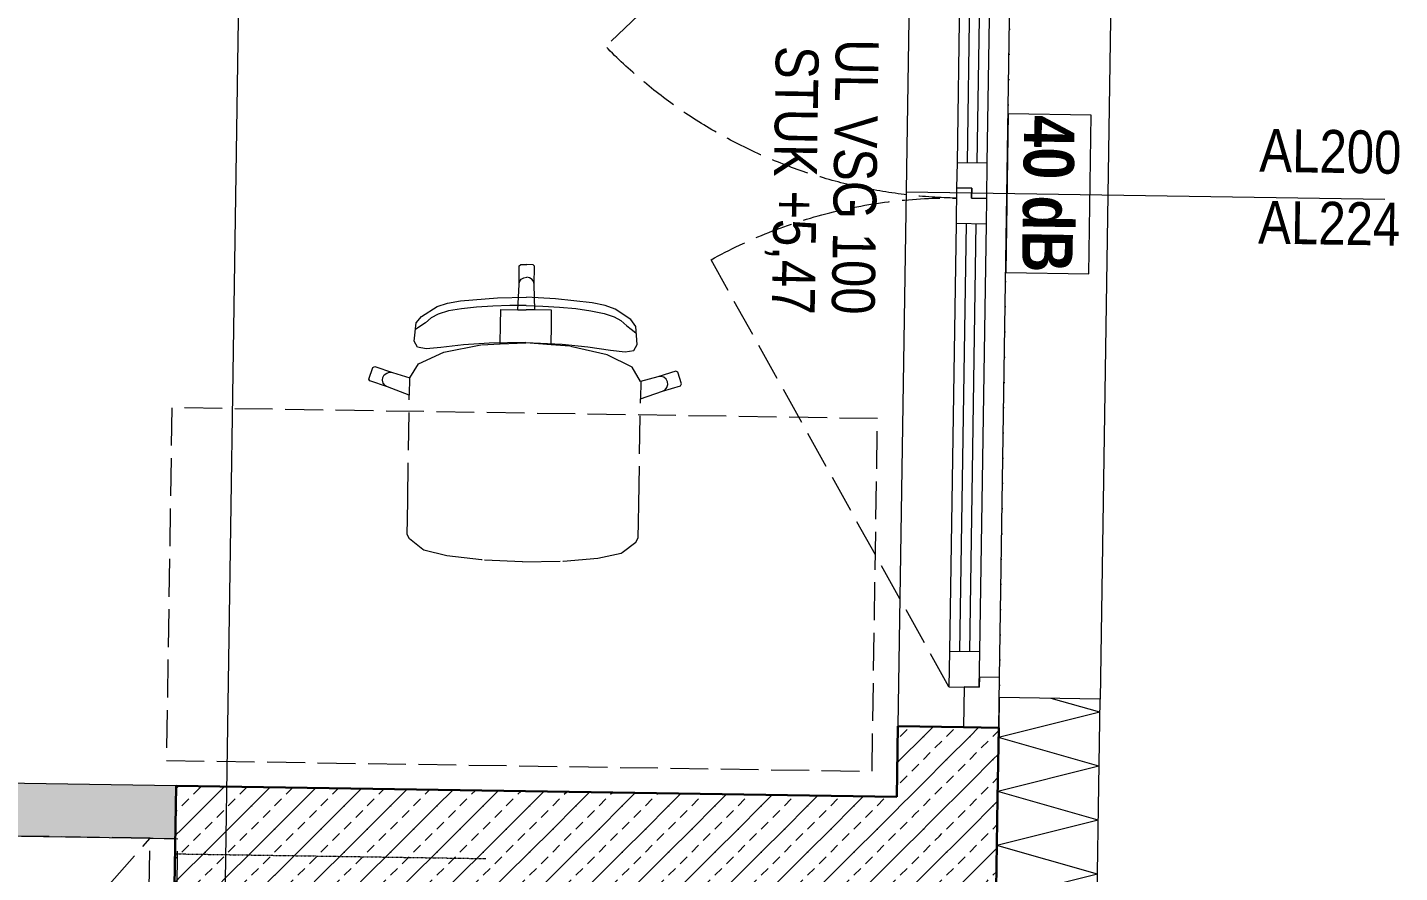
# Model space of a CAD drawing. Header units: metres. Extents: x -16782 to 57285, y -22997 to 18599.
# Drawn here: x 3393 to 6115, y -109 to 1568 of the extents above; entities that cross this region are included whole.
import ezdxf
from ezdxf.enums import TextEntityAlignment as Align

# ---------------------------------------------------------------- set-up
doc = ezdxf.new("R2010")
doc.units = ezdxf.units.M
doc.header["$MEASUREMENT"] = 0
for name, pattern in [('Punktlinie weit', [0.05, 0, -0.05]), ('Strichlinie eng', [0.1, 0.075, -0.025]), ('Strichlinie mittel', [0.15, 0.1, -0.05])]:
    doc.linetypes.add(name, pattern=pattern)
for name, color, linetype in [('110 Wand Aussen', 7, 'Continuous'), ('11__100 Achsraster', 7, 'Continuous'), ('130 Wand Innen', 7, 'Continuous'), ('220 Bodenaufbau', 7, 'Continuous'), ('510 Moeblierung', 7, 'Continuous'), ('530 Küche', 7, 'Continuous'), ('936 Beschriftung PP', 7, 'Continuous'), ('936 Beschriftung PP Schallschutz', 7, 'Continuous')]:
    doc.layers.add(name, color=color, linetype=linetype)
doc.styles.add('ERSTELLTER_STIL_1', font='ARIALN.TTF')
doc.styles.add('ERSTELLTER_STIL_3', font='ARIALNB.TTF')
doc.styles.add('ERSTELLTER_STIL_4', font='arialbd.ttf')
doc.linetypes.add('Grenze Bezirk', pattern='A,0,[2,22HAUS116_408 STG1 _ 1.Stock_IndexB_2026-08-161.Shx,S=0.001587,R=0,X=0,Y=0],-0.25,0', length=0.25)
pattern_1 = [(45, (0, 0), (-0.04596194, 0.04596194), [0.0195, -0.013]), (45, (-0.02298, 0.02298), (-0.04596194, 0.04596194), [0.065, 0])]

# ---------------------------------------------------------------- blocks, each defined once
blk = doc.blocks.new('Decke_3_1', base_point=(-14.8205, 13.5588))
at = {"layer": '220 Bodenaufbau', "color": 7, "linetype": 'Punktlinie weit', "lineweight": 13, "flags": 128}
blk.add_lwpolyline([(-14.8205, 13.5588), (-15.0311, -0.1695), (-7.7603, -0.1697), (-7.7822, -1.5992), (-0.3113, -1.5994), (-0.1084, 11.6329), (1.3215, 11.611), (1.4285, 18.5944), (0.0351, 18.6723), (0.3059, 23.5153), (0.539, 27.6725), (-2.8904, 27.6317), (-14.1975, 28.1491), (-14.5278, 22.2551), (-14.747, 18.3416), (-14.7634, 17.2827), (-10.444, 17.0406), (-10.6425, 13.4947)], close=True, dxfattribs=at)
blk = doc.blocks.new('Küche-Hochschrank[91]_1', base_point=(-0.9675, 11.0413))
at = {"layer": '530 Küche', "color": 8, "linetype": 'Strichlinie eng', "lineweight": 5}
for p, q in [((-0.9675, 11.0413), (-0.3569, 11.732)), ((-0.3676, 11.0321), (-0.9568, 11.7412))]:
    blk.add_line(p, q, dxfattribs=at)
at = {"layer": '530 Küche', "color": 8, "linetype": 'Strichlinie eng', "lineweight": 5, "flags": 128}
blk.add_lwpolyline([(-0.9675, 11.0413), (-0.3676, 11.0321), (-0.3569, 11.732), (-0.9568, 11.7412)], close=True, dxfattribs=at)
blk = doc.blocks.new('Büroarbeitsplatz 27[107]_1', base_point=(-0.3245, 11.8862))
at = {"layer": '510 Moeblierung', "color": 253, "linetype": 'Strichlinie eng', "lineweight": 9, "true_color": 0x9f9f9f}
for p, q in [((0.375, 12.8307), (0.3755, 12.8676)), ((0.3755, 12.8676), (0.3786, 12.8706)), ((0.3786, 12.8706), (0.3907, 12.8704)), ((0.4028, 12.8702), (0.3907, 12.8704)), ((0.4057, 12.8672), (0.4028, 12.8702)), ((0.4052, 12.8303), (0.4057, 12.8672)), ((0.3724, 12.7809), (0.375, 12.8307)), ((0.375, 12.8307), (0.3762, 12.8364)), ((0.3762, 12.8364), (0.3796, 12.8412)), ((0.3796, 12.8412), (0.3845, 12.8444)), ((0.3845, 12.8444), (0.3903, 12.8455)), ((0.3961, 12.8442), (0.3903, 12.8455)), ((0.4009, 12.8409), (0.3961, 12.8442)), ((0.4041, 12.836), (0.4009, 12.8409)), ((0.4052, 12.8303), (0.4041, 12.836)), ((0.4062, 12.7804), (0.4052, 12.8303)), ((0.2129, 12.7871), (0.2329, 12.7941)), ((0.2329, 12.7941), (0.2589, 12.7985)), ((0.2589, 12.7985), (0.3322, 12.8043)), ((0.3322, 12.8043), (0.3897, 12.8056)), ((0.4471, 12.8026), (0.3897, 12.8056)), ((0.5202, 12.7945), (0.4471, 12.8026)), ((0.546, 12.7893), (0.5202, 12.7945)), ((0.1708, 12.7545), (0.1815, 12.7675)), ((0.1815, 12.7675), (0.2129, 12.7871)), ((0.2143, 12.7723), (0.201, 12.7649)), ((0.2348, 12.7783), (0.2143, 12.7723)), ((0.2608, 12.7828), (0.2348, 12.7783)), ((0.2908, 12.7861), (0.2608, 12.7828)), ((0.3233, 12.7881), (0.2908, 12.7861)), ((0.3567, 12.7891), (0.3233, 12.7881)), ((0.3385, 12.7515), (0.339, 12.7814)), ((0.339, 12.7814), (0.3724, 12.7809)), ((0.3894, 12.789), (0.3567, 12.7891)), ((0.3724, 12.7809), (0.3893, 12.7806)), ((0.4062, 12.7804), (0.3893, 12.7806)), ((0.3894, 12.789), (0.4221, 12.7881)), ((0.4396, 12.7799), (0.4062, 12.7804)), ((0.4221, 12.7881), (0.4555, 12.7861)), ((0.4392, 12.75), (0.4396, 12.7799)), ((0.4555, 12.7861), (0.4879, 12.7831)), ((0.4879, 12.7831), (0.5178, 12.7789)), ((0.5178, 12.7789), (0.5437, 12.7736)), ((0.5437, 12.7736), (0.5639, 12.767)), ((0.5659, 12.7817), (0.546, 12.7893)), ((0.5639, 12.767), (0.577, 12.7591)), ((0.5966, 12.7612), (0.5659, 12.7817)), ((0.1669, 12.7185), (0.1708, 12.7545)), ((0.1737, 12.7439), (0.1699, 12.7413)), ((0.18, 12.749), (0.1737, 12.7439)), ((0.1892, 12.755), (0.18, 12.749)), ((0.201, 12.7649), (0.1892, 12.755)), ((0.3379, 12.7128), (0.3385, 12.7515)), ((0.4386, 12.7113), (0.4392, 12.75)), ((0.577, 12.7591), (0.5886, 12.7488)), ((0.5886, 12.7488), (0.5975, 12.7425)), ((0.6069, 12.7478), (0.5966, 12.7612)), ((0.5975, 12.7425), (0.6037, 12.7373)), ((0.6097, 12.7117), (0.6069, 12.7478)), ((0.1735, 12.7068), (0.1669, 12.7185)), ((0.316, 12.7147), (0.265, 12.7108)), ((0.3005, 12.711), (0.3379, 12.7128)), ((0.3883, 12.7159), (0.316, 12.7147)), ((0.3379, 12.7128), (0.3883, 12.7152)), ((0.3883, 12.7159), (0.4606, 12.7125)), ((0.4386, 12.7113), (0.3883, 12.7152)), ((0.4606, 12.7125), (0.5114, 12.707)), ((0.6028, 12.7002), (0.6097, 12.7117)), ((0.6037, 12.7373), (0.6074, 12.7346)), ((0.1906, 12.7035), (0.1735, 12.7068)), ((0.1758, 12.6732), (0.2259, 12.6963)), ((0.2196, 12.7057), (0.1906, 12.7035)), ((0.265, 12.7108), (0.2196, 12.7057)), ((0.2259, 12.6963), (0.3005, 12.711)), ((0.4759, 12.7083), (0.4386, 12.7113)), ((0.5501, 12.6913), (0.4759, 12.7083)), ((0.5114, 12.707), (0.5566, 12.7005)), ((0.5994, 12.6667), (0.5501, 12.6913)), ((0.5566, 12.7005), (0.5855, 12.6975)), ((0.5855, 12.6975), (0.6028, 12.7002)), ((0.0772, 12.6433), (0.085, 12.6659)), ((0.085, 12.6659), (0.0888, 12.6678)), ((0.0888, 12.6678), (0.124, 12.6559)), ((0.1581, 12.6457), (0.1758, 12.6732)), ((0.6163, 12.6386), (0.5994, 12.6667)), ((0.6862, 12.6586), (0.6506, 12.6478)), ((0.69, 12.6567), (0.6862, 12.6586)), ((0.079, 12.6395), (0.0772, 12.6433)), ((0.1143, 12.6276), (0.079, 12.6395)), ((0.1041, 12.6408), (0.1049, 12.6465)), ((0.1056, 12.6351), (0.1041, 12.6408)), ((0.1049, 12.6465), (0.1078, 12.6516)), ((0.1092, 12.6305), (0.1056, 12.6351)), ((0.1078, 12.6516), (0.1125, 12.6551)), ((0.1143, 12.6276), (0.1092, 12.6305)), ((0.1125, 12.6551), (0.1182, 12.6566)), ((0.1182, 12.6566), (0.124, 12.6559)), ((0.124, 12.6559), (0.1581, 12.6457)), ((0.1579, 12.6455), (0.1574, 12.6112)), ((0.1579, 12.6455), (0.1581, 12.6457)), ((0.6164, 12.6384), (0.6159, 12.6042)), ((0.6506, 12.6478), (0.6163, 12.6386)), ((0.6164, 12.6384), (0.6163, 12.6386)), ((0.6565, 12.6484), (0.6506, 12.6478)), ((0.6621, 12.6467), (0.6565, 12.6484)), ((0.6595, 12.6192), (0.6951, 12.63)), ((0.6667, 12.643), (0.6621, 12.6467)), ((0.6695, 12.6379), (0.6667, 12.643)), ((0.6684, 12.6265), (0.6701, 12.6321)), ((0.6701, 12.6321), (0.6695, 12.6379)), ((0.6971, 12.6338), (0.69, 12.6567)), ((0.6951, 12.63), (0.6971, 12.6338)), ((0.1574, 12.6112), (0.1143, 12.6276)), ((0.1542, 12.4021), (0.1574, 12.6112)), ((0.6127, 12.3951), (0.6159, 12.6042)), ((0.6159, 12.6042), (0.6595, 12.6192)), ((0.6595, 12.6192), (0.6647, 12.622)), ((0.6647, 12.622), (0.6684, 12.6265)), ((0.1536, 12.366), (0.1542, 12.4021)), ((0.6121, 12.359), (0.6127, 12.3951)), ((0.1532, 12.335), (0.1536, 12.366)), ((0.6117, 12.328), (0.6121, 12.359)), ((0.1576, 12.3263), (0.1532, 12.335)), ((0.1841, 12.3048), (0.1576, 12.3263)), ((0.1862, 12.3039), (0.1841, 12.3048)), ((0.2319, 12.2925), (0.1862, 12.3039)), ((0.5799, 12.2987), (0.607, 12.3195)), ((0.607, 12.3195), (0.6117, 12.328)), ((0.3006, 12.2843), (0.2319, 12.2925)), ((0.3016, 12.2842), (0.3006, 12.2843)), ((0.3816, 12.2805), (0.3016, 12.2842)), ((0.3816, 12.2805), (0.4617, 12.2817)), ((0.4617, 12.2817), (0.4628, 12.2818)), ((0.4628, 12.2818), (0.5316, 12.2879)), ((0.5316, 12.2879), (0.5777, 12.2979)), ((0.5777, 12.2979), (0.5799, 12.2987))]:
    blk.add_line(p, q, dxfattribs=at)
at = {"layer": '510 Moeblierung', "color": 253, "linetype": 'Strichlinie eng', "lineweight": 9, "true_color": 0x9f9f9f, "flags": 128}
blk.add_lwpolyline([(-0.3245, 11.8862), (1.0753, 11.8648), (1.0861, 12.5647), (-0.3138, 12.5862)], close=True, dxfattribs=at)
blk = doc.blocks.new('Einbau Geschirrspüler 02 27[177]_1', base_point=(-0.3676, 11.0321))
at = {"layer": '530 Küche', "color": 8, "linetype": 'Strichlinie eng', "lineweight": 5}
for p, q in [((-0.3676, 11.0321), (-0.3569, 11.7317)), ((-0.3569, 11.7317), (-0.3019, 11.7309)), ((-0.3126, 11.0313), (-0.3019, 11.7309)), ((-0.3676, 11.0321), (-0.3126, 11.0313))]:
    blk.add_line(p, q, dxfattribs=at)
blk = doc.blocks.new('*X462')
at = {"layer": '110 Wand Aussen', "color": 7, "linetype": 'Continuous', "lineweight": 5}
for p, q in [((1.5272, 11.9821), (1.4309, 12.0095)), ((1.5272, 11.9821), (1.3264, 11.9316)), ((1.5255, 11.8749), (1.3264, 11.9316)), ((1.5255, 11.8749), (1.3247, 11.8244)), ((1.5239, 11.7678), (1.3247, 11.8244)), ((1.5239, 11.7678), (1.3231, 11.7173)), ((1.5223, 11.6606), (1.3231, 11.7173)), ((1.5223, 11.6606), (1.3394, 11.6146)), ((1.5206, 11.5534), (1.3543, 11.6007)), ((1.5206, 11.5534), (1.4299, 11.5306))]:
    blk.add_line(p, q, dxfattribs=at)
blk = doc.blocks.new('Kombi-Fenster 2-Fl 27_2')
at = {"layer": '110 Wand Aussen', "color": 7, "linetype": 'Strichlinie eng', "lineweight": 13}
for p, q in [((-0.98, 0.03), (-0.28, 0.73)), ((0.98, 0.03), (0.14, 0.515))]:
    blk.add_line(p, q, dxfattribs=at)
at = {"layer": '110 Wand Aussen', "color": 7, "linetype": 'Continuous', "lineweight": 13}
for p, q in [((-1.06, 0.13), (1.06, 0.13)), ((-0.98, -0.03), (-0.98, 0.03)), ((-0.98, 0.03), (-0.91, 0.03)), ((-0.91, 0.03), (-0.06, 0.03)), ((-0.91, 0.03), (-0.91, -0.03)), ((-0.06, -0.03), (-0.06, 0.03)), ((-0.06, 0.03), (-0.01, 0.03)), ((-0.01, 0.03), (-0.01, 0)), ((-0.01, 0), (-0.01, 0.03)), ((-0.01, 0.03), (0.06, 0.03)), ((0.06, 0.03), (0.91, 0.03)), ((0.06, 0.03), (0.06, -0.03)), ((0.91, -0.03), (0.91, 0.03)), ((0.91, 0.03), (0.98, 0.03)), ((0.98, 0.03), (0.98, -0.03)), ((-1.06, 0), (-0.98, 0)), ((-0.98, 0), (-0.98, -0.03)), ((-0.91, 0.01), (-0.06, 0.01)), ((-0.01, 0), (0.01, 0)), ((0.01, 0), (-0.01, 0)), ((0.01, 0), (0.01, -0.03)), ((0.01, -0.03), (0.01, 0)), ((0.06, 0.01), (0.91, 0.01)), ((0.98, -0.03), (0.98, 0)), ((0.98, 0), (1.06, 0)), ((-0.06, -0.01), (-0.91, -0.01)), ((0.91, -0.01), (0.06, -0.01)), ((-0.98, -0.03), (-0.96, -0.03)), ((-0.91, -0.03), (-0.98, -0.03)), ((-0.96, -0.03), (-0.96, -0.07)), ((-0.06, -0.03), (-0.91, -0.03)), ((0.01, -0.03), (-0.06, -0.03)), ((0.06, -0.03), (0.01, -0.03)), ((0.91, -0.03), (0.06, -0.03)), ((0.98, -0.03), (0.91, -0.03)), ((0.96, -0.07), (0.96, -0.03)), ((0.96, -0.03), (0.98, -0.03)), ((-0.96, -0.07), (-1.06, -0.07)), ((-1, -0.07), (-1.06, -0.07)), ((-1, -0.07), (-1.06, -0.07)), ((-1, -0.27), (-1, -0.07)), ((0.96, -0.07), (-0.96, -0.07)), ((1.06, -0.07), (0.96, -0.07)), ((1, -0.07), (1.06, -0.07)), ((1, -0.07), (1.06, -0.07)), ((1, -0.27), (1, -0.07)), ((-1, -0.27), (1, -0.27))]:
    blk.add_line(p, q, dxfattribs=at)
at = {"layer": '110 Wand Aussen', "color": 7, "linetype": 'Continuous', "lineweight": 30}
for p, q in [((-1.06, 0), (-1.06, 0.13)), ((1.06, 0), (1.06, 0.13)), ((-1.06, -0.07), (-1.06, 0)), ((-1.06, -0.07), (-1.06, 0)), ((1.06, -0.07), (1.06, 0)), ((1.06, -0.07), (1.06, 0))]:
    blk.add_line(p, q, dxfattribs=at)
at = {"layer": '110 Wand Aussen', "color": 7, "linetype": 'Strichlinie eng', "lineweight": 13}
for centre, radius, start, end in [((-0.98, 0.03), 0.99, 0, 45), ((0.98, 0.03), 0.97, 150, 180)]:
    blk.add_arc(centre, radius, start, end, dxfattribs=at)
blk = doc.blocks.new('F Marker 21_9')
at = {"layer": '110 Wand Aussen', "color": 7, "linetype": 'Continuous', "lineweight": 13}
blk.add_line((0, -0.95), (0, 0), dxfattribs=at)
at = {"layer": '110 Wand Aussen', "color": 7, "lineweight": 13, "style": 'ERSTELLTER_STIL_1'}
for tag, rotation, p in [('AC_SillPrefix_STUK', 180, (0.2762, 0.2985)), ('AC_CustomText_7', 180, (0.2762, 0.195)), ('gs_width_select_pref_50_1', 270, (-0.144, -0.6725)), ('gs_width_select_pref_50_0', 270, (0, -0.674))]:
    blk.add_attdef(tag, text='', height=0.085, rotation=rotation, dxfattribs=at).set_placement(p, align=Align.BOTTOM_LEFT)
blk = doc.blocks.new('Wand_14_1', base_point=(1.519, 11.4479))
at = {"layer": '110 Wand Aussen', "linetype": 'Continuous', "lineweight": 0, "true_color": 0x000000}
h = blk.add_hatch(dxfattribs=at)
h.set_pattern_fill('BETON__BEWEHRT_SN46_0001', color=18, style=0, pattern_type=2)
h.set_pattern_definition(pattern_1)
h.paths.add_polyline_path([(1.1267, 11.9542), (1.1246, 11.814), (1.3245, 11.8109), (1.3267, 11.9511), (1.2567, 11.9522)])
at = {"layer": '110 Wand Aussen', "color": 7, "linetype": 'Continuous', "lineweight": 13}
for p, q in [((1.3276, 12.0111), (1.3267, 11.9511)), ((1.5276, 12.008), (1.3276, 12.0111))]:
    blk.add_line(p, q, dxfattribs=at)
at = {"layer": '110 Wand Aussen', "color": 7, "linetype": 'Continuous', "lineweight": 30}
for p, q in [((1.2567, 11.9522), (1.1267, 11.9542)), ((1.3267, 11.9511), (1.2567, 11.9522)), ((1.3245, 11.8109), (1.3267, 11.9511)), ((1.3218, 11.631), (1.3245, 11.8109))]:
    blk.add_line(p, q, dxfattribs=at)
at = {"layer": '110 Wand Aussen', "color": 7, "linetype": 'Continuous', "lineweight": 13, "flags": 128}
blk.add_lwpolyline([(1.519, 11.4479), (1.5276, 12.008)], dxfattribs=at)
at = {"layer": '110 Wand Aussen', "color": 7, "linetype": 'Continuous', "lineweight": 30, "flags": 128}
blk.add_lwpolyline([(1.1267, 11.9542), (1.1246, 11.814)], dxfattribs=at)
at = {"layer": '110 Wand Aussen', "color": 7, "linetype": 'Continuous', "lineweight": 13, "xscale": -1, "rotation": 89.12119309730059}
blk.add_blockref('Kombi-Fenster 2-Fl 27_2', (1.273, 13.012), dxfattribs=at)
at = {"layer": '110 Wand Aussen', "color": 7, "lineweight": 13}
ref = blk.add_blockref('F Marker 21_9', (1.143, 13.014), dxfattribs=dict(at, rotation=89.12119309730059))
ref.add_attrib('gs_width_select_pref_50', 'AL200', dxfattribs={"color": 7, "lineweight": 13, "height": 0.085, "rotation": 359.1212, "style": 'ERSTELLTER_STIL_1'}).set_placement((1.8429, 13.0293), align=Align.BOTTOM_LEFT)
ref.add_attrib('gs_width_select_pref_50_1', 'AL224', dxfattribs={"color": 7, "lineweight": 13, "height": 0.085, "rotation": 359.1212, "style": 'ERSTELLTER_STIL_1'}).set_placement((1.8407, 12.8868), align=Align.BOTTOM_LEFT)
ref.add_attrib('AC_CustomText_7', 'UL VSG 100', dxfattribs={"color": 7, "lineweight": 13, "height": 0.085, "rotation": 269.1212, "style": 'ERSTELLTER_STIL_1'}).set_placement((0.9782, 13.3189), align=Align.BOTTOM_LEFT)
ref.add_attrib('AC_SillPrefix_STUK', 'STUK +5,47', dxfattribs={"color": 7, "lineweight": 13, "height": 0.085, "rotation": 269.1212, "style": 'ERSTELLTER_STIL_1'}).set_placement((0.8592, 13.3052), align=Align.BOTTOM_LEFT)
at = {"layer": '110 Wand Aussen', "color": 7, "lineweight": 30}
blk.add_blockref('*X462', (0, 0), dxfattribs=at)
blk = doc.blocks.new('Wand_51_1', base_point=(-0.3053, 11.8359))
at = {"layer": '130 Wand Innen', "linetype": 'Continuous', "lineweight": 13, "true_color": 0xa7a7a7}
h = blk.add_hatch(dxfattribs=at)
h.set_pattern_fill('GIPSKARTONWAND_0001', color=253, style=0, pattern_type=2)
h.set_pattern_definition([(224.1212, (0, 0), (-0.03480892, 0.03589344), [0.05, 0]), (314.1212, (0, 0), (0.03589344, 0.03480892), [0.05, 0])])
h.paths.add_polyline_path([(-4.0114, 11.7878), (-0.3069, 11.731), (-0.3053, 11.8359), (-4.0098, 11.8928)])
at = {"layer": '130 Wand Innen', "color": 7, "linetype": 'Continuous', "lineweight": 13, "flags": 128}
for points in [[(-0.3053, 11.8359), (-3.4399, 11.884)], [(-0.3053, 11.8359), (-0.3069, 11.731)], [(-4.0114, 11.7878), (-0.3069, 11.731)]]:
    blk.add_lwpolyline(points, dxfattribs=at)
blk = doc.blocks.new('*X1061')
at = {"layer": '110 Wand Aussen', "color": 7, "linetype": 'Continuous', "lineweight": 5}
for p, q in [((0.0902, 11.4698), (0.1355, 11.6292)), ((0.1759, 11.4685), (0.1355, 11.6292)), ((0.1759, 11.4685), (0.2212, 11.6278)), ((0.2617, 11.4672), (0.2212, 11.6278)), ((0.2617, 11.4672), (0.307, 11.6265)), ((0.3474, 11.4659), (0.307, 11.6265)), ((0.3474, 11.4659), (0.3927, 11.6252)), ((0.4331, 11.4646), (0.3927, 11.6252)), ((0.4331, 11.4646), (0.4784, 11.6239)), ((0.5189, 11.4633), (0.4784, 11.6239)), ((0.5189, 11.4633), (0.5642, 11.6226)), ((0.6046, 11.4619), (0.5642, 11.6226)), ((0.6046, 11.4619), (0.6499, 11.6213)), ((0.6903, 11.4606), (0.6499, 11.6213)), ((0.6903, 11.4606), (0.7356, 11.6199)), ((0.7761, 11.4593), (0.7356, 11.6199)), ((0.7761, 11.4593), (0.8214, 11.6186)), ((0.8618, 11.458), (0.8214, 11.6186)), ((0.8618, 11.458), (0.9071, 11.6173)), ((0.9475, 11.4567), (0.9071, 11.6173)), ((0.9475, 11.4567), (0.9928, 11.616)), ((1.0333, 11.4554), (0.9928, 11.616)), ((1.0333, 11.4554), (1.0786, 11.6147)), ((1.119, 11.454), (1.0786, 11.6147)), ((1.119, 11.454), (1.1643, 11.6134)), ((1.2047, 11.4527), (1.1643, 11.6134)), ((1.2047, 11.4527), (1.25, 11.6121)), ((1.2905, 11.4514), (1.25, 11.6121)), ((1.2905, 11.4514), (1.3207, 11.5576)), ((0.0902, 11.4698), (0.0892, 11.4737))]:
    blk.add_line(p, q, dxfattribs=at)
blk = doc.blocks.new('Wand_198_1', base_point=(0.0892, 11.4698))
at = {"layer": '110 Wand Aussen', "linetype": 'Continuous', "lineweight": 0, "true_color": 0x000000}
h = blk.add_hatch(dxfattribs=at)
h.set_pattern_fill('BETON__BEWEHRT_SN46_0001', color=18, style=0, pattern_type=2)
h.set_pattern_definition(pattern_1)
h.paths.add_polyline_path([(-0.3083, 11.636), (-0.1084, 11.6329), (-0.1081, 11.6529), (-0.3053, 11.8359)])
h = blk.add_hatch(dxfattribs=at)
h.set_pattern_fill('BETON__BEWEHRT_SN46_0001', color=18, style=0, pattern_type=2)
h.set_pattern_definition(pattern_1)
h.paths.add_polyline_path([(-0.3053, 11.8359), (-0.1081, 11.6529), (-0.1053, 11.8329)])
h = blk.add_hatch(dxfattribs=at)
h.set_pattern_fill('BETON__BEWEHRT_SN46_0001', color=18, style=0, pattern_type=2)
h.set_pattern_definition(pattern_1)
h.paths.add_polyline_path([(1.1246, 11.814), (-0.1053, 11.8329), (-0.1081, 11.6529), (-0.0861, 11.6326), (1.1215, 11.614)])
h = blk.add_hatch(dxfattribs=at)
h.set_pattern_fill('BETON__BEWEHRT_SN46_0001', color=18, style=0, pattern_type=2)
h.set_pattern_definition(pattern_1)
h.paths.add_polyline_path([(1.1215, 11.614), (1.3215, 11.611), (1.3218, 11.631), (1.1246, 11.814)])
h = blk.add_hatch(dxfattribs=at)
h.set_pattern_fill('BETON__BEWEHRT_SN46_0001', color=18, style=0, pattern_type=2)
h.set_pattern_definition(pattern_1)
h.paths.add_polyline_path([(1.1246, 11.814), (1.3218, 11.631), (1.3245, 11.8109)])
h = blk.add_hatch(dxfattribs=at)
h.set_pattern_fill('BETON__BEWEHRT_SN46_0001', color=18, style=0, pattern_type=2)
h.set_pattern_definition(pattern_1)
h.paths.add_polyline_path([(-0.0861, 11.6326), (-0.1081, 11.6529), (-0.1084, 11.6329)])
at = {"layer": '110 Wand Aussen', "color": 7, "linetype": 'Continuous', "lineweight": 30}
for p, q in [((1.3218, 11.631), (1.3245, 11.8109)), ((-0.1084, 11.6329), (-0.0861, 11.6326)), ((0.0916, 11.6298), (-0.0861, 11.6326)), ((0.0916, 11.6298), (1.1215, 11.614)), ((1.3218, 11.631), (1.3215, 11.611)), ((1.1215, 11.614), (1.3215, 11.611)), ((1.3215, 11.611), (1.319, 11.451))]:
    blk.add_line(p, q, dxfattribs=at)
at = {"layer": '110 Wand Aussen', "color": 7, "linetype": 'Continuous', "lineweight": 13}
blk.add_line((0.0916, 11.6298), (0.0892, 11.4698), dxfattribs=at)
at = {"layer": '110 Wand Aussen', "color": 7, "linetype": 'Continuous', "lineweight": 30, "flags": 128}
for points in [[(-0.3053, 11.8359), (-0.3083, 11.636)], [(1.1246, 11.814), (-0.3053, 11.8359)]]:
    blk.add_lwpolyline(points, dxfattribs=at)
at = {"layer": '110 Wand Aussen', "color": 7, "linetype": 'Continuous', "lineweight": 13, "flags": 128}
blk.add_lwpolyline([(0.0892, 11.4698), (1.319, 11.451)], dxfattribs=at)
at = {"layer": '110 Wand Aussen', "color": 7, "lineweight": 30}
blk.add_blockref('*X1061', (0, 0), dxfattribs=at)
blk = doc.blocks.new('Standard-Rastermarker_11')
at = {"layer": '11__100 Achsraster', "color": 8, "linetype": 'Grenze Bezirk', "lineweight": 5}
blk.add_line((1.0005, 0), (22.3601, 0), dxfattribs=at)
at = {"layer": '11__100 Achsraster', "color": 8, "lineweight": 5, "style": 'ERSTELLTER_STIL_4'}
blk.add_attdef('AC_MarkerText_1', text='', height=0.2, rotation=0.8788, dxfattribs=at).set_placement((23.6084, 0.1), align=Align.TOP_CENTER)

msp = doc.modelspace()

# ---------------------------------------------------------------- linework, layer by layer
at = {"layer": '936 Beschriftung PP', "color": 7, "linetype": 'Strichlinie mittel', "lineweight": 13}
msp.add_line((3686.262, -72.212), (4302.855, -81.67), dxfattribs=at)
at = {"layer": '936 Beschriftung PP Schallschutz', "color": 7, "linetype": 'Continuous', "lineweight": 13, "flags": 128}
msp.add_lwpolyline([(5338.985, 1396.649), (5334.15, 1081.451), (5498.836, 1078.925), (5503.671, 1394.123), (5338.985, 1396.649)], close=True, dxfattribs=at)

# ---------------------------------------------------------------- block references
at = {"layer": '110 Wand Aussen', "color": 7, "lineweight": 30, "xscale": 1000, "yscale": 1000, "zscale": 1000}
for name, p in [('Wand_14_1', (5512.596, -325.188)), ('Wand_198_1', (4082.764, -303.256))]:
    msp.add_blockref(name, p, dxfattribs=at)
at = {"layer": '11__100 Achsraster', "color": 7, "linetype": 'Continuous', "lineweight": 18, "xscale": 999.9999999999995, "yscale": 999.9999999999995, "zscale": 999.9999999999995, "rotation": 269.1211930973006}
msp.add_blockref('Standard-Rastermarker_11', (3880.131, 6046.592), dxfattribs=at)
at = {"layer": '130 Wand Innen', "color": 7, "lineweight": 30, "xscale": 1000, "yscale": 1000, "zscale": 1000}
msp.add_blockref('Wand_51_1', (3688.333, 62.837), dxfattribs=at)
at = {"layer": '220 Bodenaufbau', "color": 7, "linetype": 'Punktlinie weit', "lineweight": 13, "xscale": 1000, "yscale": 1000, "zscale": 1000}
msp.add_blockref('Decke_3_1', (-10826.948, 1785.685), dxfattribs=at)
at = {"layer": '510 Moeblierung', "color": 253, "linetype": 'Strichlinie eng', "lineweight": 9, "true_color": 0x9f9f9f, "xscale": 1000, "yscale": 1000, "zscale": 1000}
msp.add_blockref('Büroarbeitsplatz 27[107]_1', (3669.102, 113.138), dxfattribs=at)
at = {"layer": '530 Küche', "color": 8, "linetype": 'Strichlinie eng', "lineweight": 5, "xscale": 1000, "yscale": 1000, "zscale": 1000}
for name, p in [('Küche-Hochschrank[91]_1', (3026.067, -731.792)), ('Einbau Geschirrspüler 02 27[177]_1', (3625.997, -740.995))]:
    msp.add_blockref(name, p, dxfattribs=at)

# ---------------------------------------------------------------- texts
at = {"layer": '936 Beschriftung PP Schallschutz', "color": 7, "linetype": 'Continuous', "lineweight": 13, "insert": (5367.193, 1238.58), "char_height": 100, "attachment_point": 8, "rotation": 269.121193, "style": 'ERSTELLTER_STIL_3'}
msp.add_mtext('\\A1;{\\pqc;\\fArial Narrow|b1|i0|c0|p0;\\W1.000000;40 dB}', dxfattribs=at)

doc.saveas('drawing.dxf')
